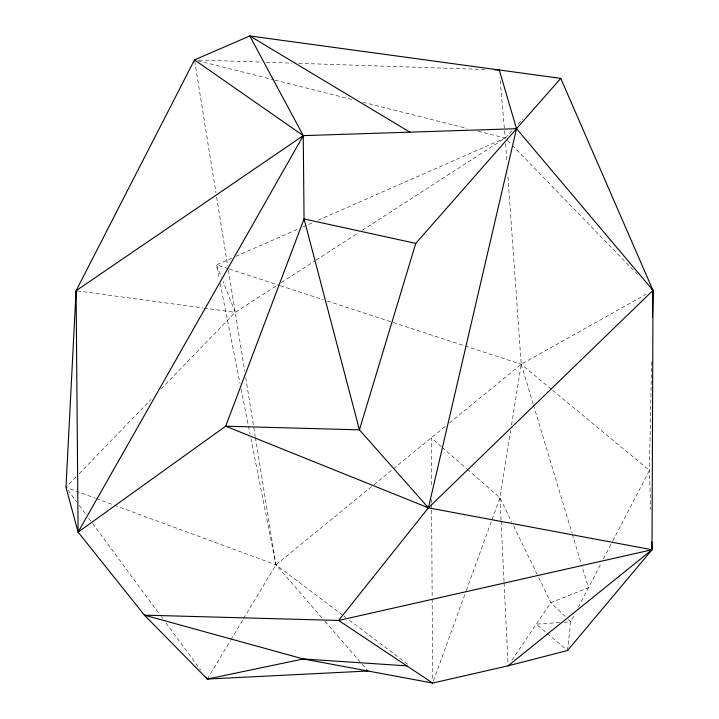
<?xml version="1.0" encoding="UTF-8"?>
<svg xmlns="http://www.w3.org/2000/svg" width="719" height="719" viewBox="0 0 719 719"><rect width="100%" height="100%" fill="white"/><g stroke="black" fill="none" stroke-linecap="round" stroke-linejoin="round"><path stroke-width="0.54" stroke-dasharray="3.6 2.7" d="M651.594 361.954L649.437 470.415L650.704 509.528M567.516 650.515L570.724 621.809L574.778 614.017M466.307 590.407L499.957 497.755L510.679 430.474M511.56 424.956L521.221 364.29L507.749 173.872M433.422 680.947L465.921 591.458M578.319 607.204L601.363 562.878M603.43 558.906L612.22 542M612.741 541.003L649.437 470.415L552.201 389.932M207.297 679.06L230.368 640.656M230.943 639.694L243.058 619.535M243.633 618.574L275.934 564.81L373.098 485.388M511.865 660.267L550.862 602.63L588.439 587.738L581.653 565.179M362.223 230.35L505.205 138.03L512.054 130.669M518.138 124.135L522.704 119.228M76.124 476.895L65.986 487.374L95.375 498.213M79.243 473.668L150.99 399.458M161.128 388.979L235.221 312.352L276.608 285.623M373.97 484.678L445.933 425.846M449.393 423.015L521.221 364.29L646.183 294.215M281.318 282.585L315.183 260.718M316.126 260.116L358.457 232.785M231.913 258.103L216.5 264.871L219.331 279.152M236.021 256.297L298.691 228.759M302.807 226.952L313.08 222.441M318.22 220.185L505.205 138.03L499.939 77.787M559.625 622.564L536.293 624.155L546.422 632.702M564.064 622.268L570.724 621.809L568.343 619.508M198.983 60.037L261.725 62.113M266.21 62.265L291.977 63.119M298.7 63.344L485.81 69.536M77.185 290.889L202.947 307.966M204.061 308.118L235.221 312.352L223.016 281.39M197.761 60.711L273.813 79.836M274.892 80.106L352.031 99.51M362.897 102.242L467.188 128.467M478.054 131.2L505.205 138.03M228.22 268.699L216.5 264.871L221.38 277.255M229.289 269.041L279.358 285.38M280.428 285.731L323.047 299.634M327.307 301.027L521.221 364.29L551.338 389.222M96.427 498.609L113.225 504.801M114.276 505.187L275.934 564.81L343.107 615.482M343.997 616.165L345.794 617.513M349.371 620.218L407.583 664.131M547.267 633.412L565.826 649.086M441.277 446.634L431.22 437.871L431.508 486.008M442.122 447.362L466.424 468.545M467.269 469.273L499.957 497.755L511.703 521.958M565.17 616.435L550.862 602.63L537.65 575.398M507.56 140.448L511.47 144.474M512.252 145.283L637.376 274.263M250.904 438.464L275.934 564.81L324.161 620.434M324.898 621.279L361.432 663.421M362.16 664.266L368.011 671.007M67.981 490.088L76.645 501.844M79.315 505.457L85.983 514.498M88.644 518.12L91.978 522.641M92.643 523.54L160.634 615.77M161.308 616.668L162.638 618.484M165.972 623.005L200.628 670.018M513.663 525.993L537.156 574.391M521.221 364.29L533.174 404.042M533.498 405.112L571.965 532.95M572.288 534.019L581.329 564.1M220.203 283.547L240.011 383.533M241.099 389.024L250.032 434.069M194.678 60.998L215.934 192.764M216.644 197.195L227.716 265.841M228.435 270.272L244.685 371.04M245.754 377.682L255.218 436.37M255.398 437.476L275.934 564.81M505.61 143.629L506.877 161.55M499.957 497.755L501.044 520.161M501.098 521.284L504.037 581.788M504.091 582.911L508 663.574M431.58 499.444L431.598 502.806M431.607 503.92L432.155 597.965M432.164 599.08L432.64 680.812"/><path stroke-width="1.08" d="M652.484 317.223L653.014 290.386L560.739 78.371L249.808 35.95L194.507 59.893L76.079 290.737L65.986 487.374L78.11 532.123L144.429 615.149L207.297 679.06L368.011 671.007M560.739 78.371L415.762 243.39L359.419 429.845L428.425 507.821L652.016 549.747L653.014 290.386L516.53 128.692L499.256 69.977L494.771 69.833M651.765 541.928L652.016 549.747L567.516 650.515L508.108 665.821L432.658 683.05L303.355 658.964L144.429 615.149L338.613 620.452L428.425 507.821L516.53 128.692L303.256 135.63L76.079 290.737L78.11 532.123L303.256 135.63L249.808 35.95L409.893 132.161M508.108 665.821L652.016 549.747L338.613 620.452L432.658 683.05M78.11 532.123L225.694 426.196L304.047 218.944L303.256 135.63L194.507 59.893M406.846 665.866L303.355 658.964L207.297 679.06L205.967 677.253M415.762 243.39L304.047 218.944L359.419 429.845L225.694 426.196L428.425 507.821L653.014 290.386L651.45 288.768"/></g></svg>
